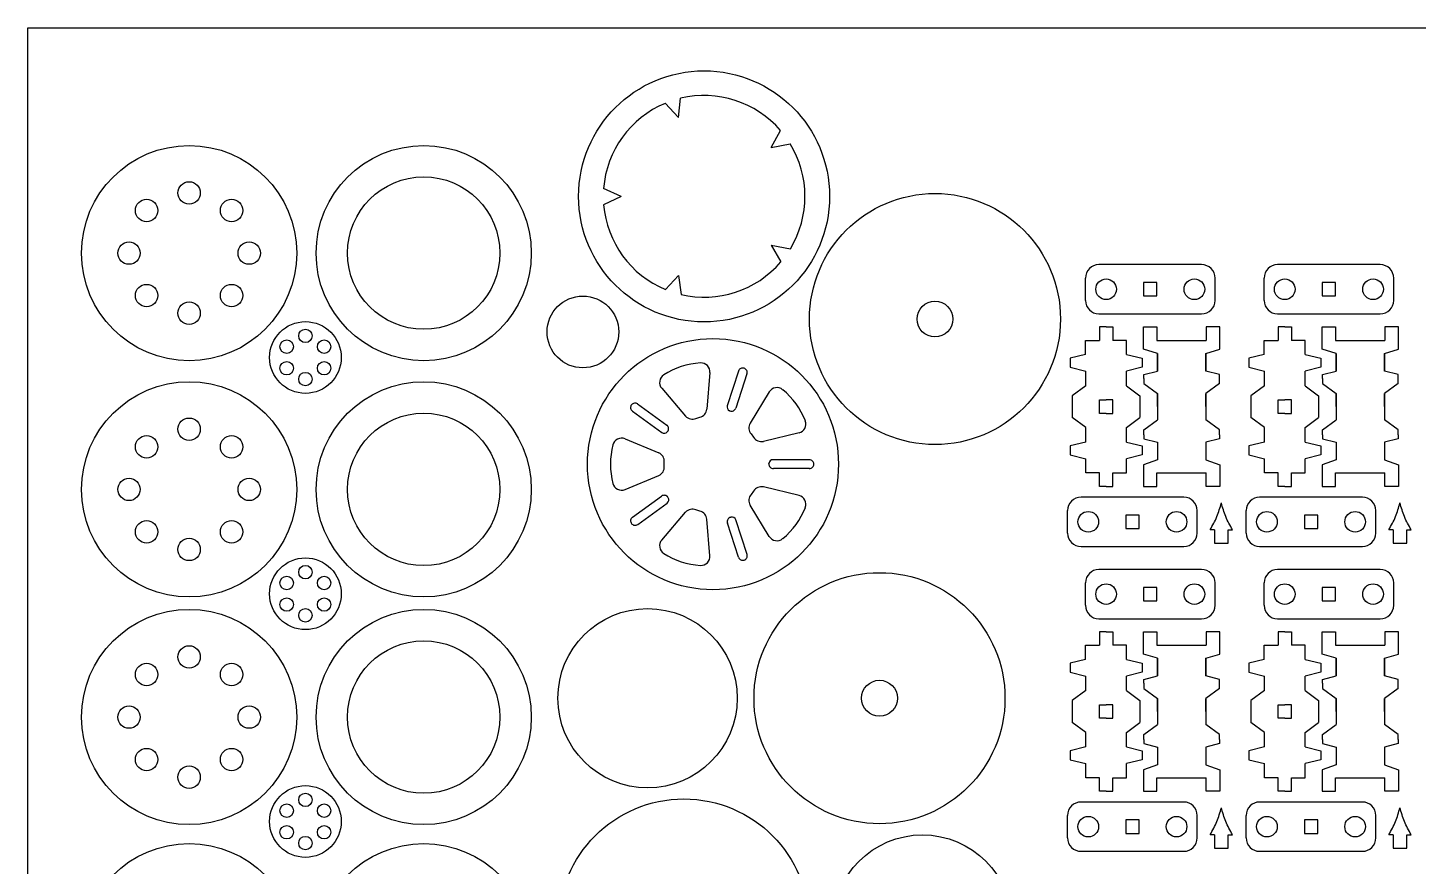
# Model space of a CAD drawing. Header units: millimetres. Extents: x 1035 to 4493, y 392 to 1491.
# Drawn here: x 3893 to 4203.2, y 1148.5 to 1335.5 of the extents above; entities that cross this region are included whole.
import ezdxf

# ---------------------------------------------------------------- set-up
doc = ezdxf.new("R2010")
doc.units = ezdxf.units.MM

# ---------------------------------------------------------------- blocks, each defined once
blk = doc.blocks.new('*U13')
for p, q in [((-5.64, 3.03), (-2.5, -4.51)), ((5.64, 3.03), (2.5, -4.51))]:
    blk.add_line(p, q)
for centre, start, end in [((-3.8, 3.8), 104.661, 202.6199), ((3.8, 3.8), 337.3801, 75.339), ((-0.65, -3.74), 202.6199, 275.3602), ((0.65, -3.74), 264.6398, 337.3801)]:
    blk.add_arc(centre, 2, start, end)
blk = doc.blocks.new('*U14')
at = {"color": 0, "linetype": 'ByBlock', "lineweight": -2}
blk.add_blockref('*U13', (2519.45, 1959.25), dxfattribs=at)
for p, rotation in [((2503.66, 1947.78), 72), ((2535.24, 1947.78), 288), ((2509.69, 1929.22), 144), ((2529.21, 1929.22), 216)]:
    blk.add_blockref('*U13', p, dxfattribs=dict(at, rotation=rotation))
blk = doc.blocks.new('*U15')
for p, q in [((1.57, 3.83), (-3.2, -2.73)), ((3.18, 2.66), (-1.53, -3.83)), ((-2.99, -4.01), (-3.05, -3.95))]:
    blk.add_line(p, q)
for centre, radius, start, end in [((2.38, 3.24), 1, 53.9935, 144.0055), ((2.37, 3.24), 1, 323.9946, 54.0065), ((-2.47, -3.26), 0.9, 144.0055, 229.8085), ((-2.34, -3.24), 1, 229.8085, 323.9946)]:
    blk.add_arc(centre, radius, start, end)
blk = doc.blocks.new('*U16')
at = {"color": 0, "linetype": 'ByBlock', "lineweight": -2}
for p, rotation in [((2509.16, 1956.78), 72), ((2502.83, 1937.23), 144), ((2536.08, 1937.27), 288), ((2519.47, 1925.17), 216)]:
    blk.add_blockref('*U15', p, dxfattribs=dict(at, rotation=rotation))
blk.add_blockref('*U15', (2529.71, 1956.8), dxfattribs=at)
blk = doc.blocks.new('*U17')
for q in [(-1.82, 1.95), (1.82, 1.95)]:
    blk.add_line((0.04, -1.95), q)
blk = doc.blocks.new('*U18')
at = {"color": 0, "linetype": 'ByBlock', "lineweight": -2}
blk.add_blockref('*U17', (2579.13, 1965.11), dxfattribs=at)
for p, rotation in [((2559.68, 1950.91), 72), ((2598.64, 1951.01), 288), ((2567.18, 1928.04), 144), ((2591.25, 1928.09), 216)]:
    blk.add_blockref('*U17', p, dxfattribs=dict(at, rotation=rotation))
blk = doc.blocks.new('*U31')
blk.add_circle((0, 0), 2.5)
blk = doc.blocks.new('*U32')
at = {"color": 0, "linetype": 'ByBlock', "lineweight": -2}
blk.add_blockref('*U31', (2519.45, 2015.84), dxfattribs=at)
for p, rotation in [((2509.97, 2011.92), 45.00000000000001), ((2528.93, 2011.92), 315.0000000000001), ((2506.04, 2002.43), 90), ((2532.86, 2002.43), 270), ((2509.97, 1992.95), 135), ((2528.93, 1992.95), 225), ((2519.45, 1989.03), 180)]:
    blk.add_blockref('*U31', p, dxfattribs=dict(at, rotation=rotation))
blk = doc.blocks.new('*U33')
blk.add_circle((0, 0), 1.5)
blk = doc.blocks.new('*U34')
at = {"color": 0, "linetype": 'ByBlock', "lineweight": -2}
blk.add_blockref('*U33', (2629.4, 2007.25), dxfattribs=at)
for p, rotation in [((2625.23, 2004.84), 59.99999999999999), ((2633.57, 2004.84), 300), ((2625.23, 2000.03), 120), ((2633.57, 2000.03), 240), ((2629.4, 1997.62), 180)]:
    blk.add_blockref('*U33', p, dxfattribs=dict(at, rotation=rotation))
blk = doc.blocks.new('*U35')
blk.add_circle((0, 0), 2.5)
blk = doc.blocks.new('*U36')
at = {"color": 0, "linetype": 'ByBlock', "lineweight": -2}
blk.add_blockref('*U35', (2519.45, 2015.84), dxfattribs=at)
for p, rotation in [((2509.97, 2011.92), 45.00000000000001), ((2528.93, 2011.92), 315.0000000000001), ((2506.04, 2002.43), 90), ((2532.86, 2002.43), 270), ((2509.97, 1992.95), 135), ((2528.93, 1992.95), 225), ((2519.45, 1989.03), 180)]:
    blk.add_blockref('*U35', p, dxfattribs=dict(at, rotation=rotation))
blk = doc.blocks.new('*U37')
blk.add_circle((0, 0), 1.5)
blk = doc.blocks.new('*U38')
at = {"color": 0, "linetype": 'ByBlock', "lineweight": -2}
blk.add_blockref('*U37', (2629.4, 2007.25), dxfattribs=at)
for p, rotation in [((2625.23, 2004.84), 59.99999999999999), ((2633.57, 2004.84), 300), ((2625.23, 2000.03), 120), ((2633.57, 2000.03), 240), ((2629.4, 1997.62), 180)]:
    blk.add_blockref('*U37', p, dxfattribs=dict(at, rotation=rotation))
blk = doc.blocks.new('*U39')
blk.add_circle((0, 0), 2.5)
blk = doc.blocks.new('*U40')
at = {"color": 0, "linetype": 'ByBlock', "lineweight": -2}
blk.add_blockref('*U39', (2519.45, 2015.84), dxfattribs=at)
for p, rotation in [((2509.97, 2011.92), 45.00000000000001), ((2528.93, 2011.92), 315.0000000000001), ((2506.04, 2002.43), 90), ((2532.86, 2002.43), 270), ((2509.97, 1992.95), 135), ((2528.93, 1992.95), 225), ((2519.45, 1989.03), 180)]:
    blk.add_blockref('*U39', p, dxfattribs=dict(at, rotation=rotation))
blk = doc.blocks.new('*U41')
blk.add_circle((0, 0), 1.5)
blk = doc.blocks.new('*U42')
at = {"color": 0, "linetype": 'ByBlock', "lineweight": -2}
blk.add_blockref('*U41', (2629.4, 2007.25), dxfattribs=at)
for p, rotation in [((2625.23, 2004.84), 59.99999999999999), ((2633.57, 2004.84), 300), ((2625.23, 2000.03), 120), ((2633.57, 2000.03), 240), ((2629.4, 1997.62), 180)]:
    blk.add_blockref('*U41', p, dxfattribs=dict(at, rotation=rotation))

msp = doc.modelspace()

# ---------------------------------------------------------------- linework, layer by layer
for p, q in [((4143.41, 1282.72), (4131.95, 1282.72)), ((4154.87, 1282.72), (4143.41, 1282.72)), ((4183.27, 1282.72), (4171.81, 1282.72)), ((4194.73, 1282.72), (4183.27, 1282.72)), ((4128.95, 1274.72), (4128.95, 1279.72)), ((4144.91, 1278.72), (4141.91, 1278.72)), ((4141.91, 1278.72), (4141.91, 1275.72)), ((4144.91, 1275.72), (4144.91, 1278.72)), ((4157.87, 1274.72), (4157.87, 1279.72)), ((4168.81, 1274.72), (4168.81, 1279.72)), ((4184.77, 1278.72), (4181.77, 1278.72)), ((4181.77, 1278.72), (4181.77, 1275.72)), ((4184.77, 1275.72), (4184.77, 1278.72)), ((4197.73, 1274.72), (4197.73, 1279.72)), ((4141.91, 1275.72), (4144.91, 1275.72)), ((4181.77, 1275.72), (4184.77, 1275.72)), ((4131.95, 1271.72), (4154.87, 1271.72)), ((4133.56, 1268.83), (4132.06, 1268.83)), ((4132.06, 1268.83), (4132.06, 1265.83)), ((4133.56, 1268.83), (4135.06, 1268.83)), ((4135.06, 1268.83), (4135.06, 1265.83)), ((4141.91, 1263.86), (4141.91, 1268.83)), ((4141.91, 1268.83), (4144.91, 1268.83)), ((4144.91, 1268.83), (4144.91, 1265.83)), ((4158.91, 1268.83), (4155.91, 1268.83)), ((4155.91, 1268.83), (4155.91, 1265.83)), ((4158.91, 1263.86), (4158.91, 1268.83)), ((4171.81, 1271.72), (4194.73, 1271.72)), ((4173.42, 1268.83), (4171.92, 1268.83)), ((4171.92, 1268.83), (4171.92, 1265.83)), ((4173.42, 1268.83), (4174.92, 1268.83)), ((4174.92, 1268.83), (4174.92, 1265.83)), ((4181.77, 1263.86), (4181.77, 1268.83)), ((4181.77, 1268.83), (4184.77, 1268.83)), ((4184.77, 1268.83), (4184.77, 1265.83)), ((4198.77, 1268.83), (4195.77, 1268.83)), ((4195.77, 1268.83), (4195.77, 1265.83)), ((4198.77, 1263.86), (4198.77, 1268.83)), ((4129, 1262.67), (4129, 1265.83)), ((4129, 1265.83), (4132.06, 1265.83)), ((4138.13, 1265.83), (4135.06, 1265.83)), ((4138.13, 1262.67), (4138.13, 1265.83)), ((4144.91, 1265.83), (4155.91, 1265.83)), ((4168.86, 1262.67), (4168.86, 1265.83)), ((4168.86, 1265.83), (4171.92, 1265.83)), ((4177.98, 1265.83), (4174.92, 1265.83)), ((4177.98, 1262.67), (4177.98, 1265.83)), ((4184.77, 1265.83), (4195.77, 1265.83)), ((4129, 1262.67), (4125.55, 1261.82)), ((4138.13, 1262.67), (4141.58, 1261.82)), ((4145.01, 1262.93), (4141.91, 1263.86)), ((4145.01, 1262.93), (4145.01, 1258.99)), ((4145.01, 1258.99), (4145.01, 1262.93)), ((4155.82, 1262.93), (4158.91, 1263.86)), ((4155.82, 1262.93), (4155.82, 1258.99)), ((4155.82, 1258.99), (4155.82, 1262.93)), ((4168.86, 1262.67), (4165.41, 1261.82)), ((4177.98, 1262.67), (4181.44, 1261.82)), ((4184.86, 1262.93), (4181.77, 1263.86)), ((4184.86, 1262.93), (4184.86, 1258.99)), ((4184.86, 1258.99), (4184.86, 1262.93)), ((4195.67, 1262.93), (4198.77, 1263.86)), ((4195.67, 1262.93), (4195.67, 1258.99)), ((4195.67, 1258.99), (4195.67, 1262.93)), ((4125.55, 1261.82), (4125.55, 1259.82)), ((4125.55, 1259.82), (4129.04, 1258.94)), ((4141.58, 1259.82), (4138.09, 1258.94)), ((4141.58, 1261.82), (4141.58, 1259.82)), ((4165.41, 1261.82), (4165.41, 1259.82)), ((4165.41, 1259.82), (4168.89, 1258.94)), ((4181.44, 1259.82), (4177.95, 1258.94)), ((4181.44, 1261.82), (4181.44, 1259.82)), ((4129.04, 1255.71), (4129.04, 1258.94)), ((4138.09, 1255.71), (4138.09, 1258.94)), ((4141.96, 1258.19), (4145.01, 1258.99)), ((4141.96, 1257.32), (4141.96, 1258.19)), ((4141.96, 1257.32), (4141.96, 1256.19)), ((4158.86, 1258.19), (4155.82, 1258.99)), ((4158.86, 1256.19), (4158.86, 1258.19)), ((4168.89, 1255.71), (4168.89, 1258.94)), ((4177.95, 1255.71), (4177.95, 1258.94)), ((4181.82, 1258.19), (4184.86, 1258.99)), ((4181.82, 1257.32), (4181.82, 1258.19)), ((4181.82, 1257.32), (4181.82, 1256.19)), ((4198.72, 1258.19), (4195.67, 1258.99)), ((4198.72, 1256.19), (4198.72, 1258.19)), ((4129.04, 1255.71), (4126.02, 1253.47)), ((4126.02, 1253.47), (4126.02, 1248.61)), ((4138.09, 1255.71), (4141.11, 1253.47)), ((4141.11, 1253.47), (4141.11, 1248.61)), ((4141.96, 1256.19), (4145.01, 1253.97)), ((4145.01, 1253.97), (4145.01, 1248.12)), ((4145.01, 1251.04), (4145.01, 1253.97)), ((4158.86, 1256.19), (4155.82, 1253.97)), ((4155.82, 1253.97), (4155.82, 1248.12)), ((4155.82, 1251.04), (4155.82, 1253.97)), ((4168.89, 1255.71), (4165.88, 1253.47)), ((4165.88, 1253.47), (4165.88, 1248.61)), ((4177.95, 1255.71), (4180.96, 1253.47)), ((4180.96, 1253.47), (4180.96, 1248.61)), ((4181.82, 1256.19), (4184.86, 1253.97)), ((4184.86, 1253.97), (4184.86, 1248.12)), ((4184.86, 1251.04), (4184.86, 1253.97)), ((4198.72, 1256.19), (4195.67, 1253.97)), ((4195.67, 1253.97), (4195.67, 1248.12)), ((4195.67, 1251.04), (4195.67, 1253.97)), ((4132.06, 1252.54), (4133.56, 1252.54)), ((4132.06, 1249.54), (4132.06, 1252.54)), ((4135.06, 1252.54), (4133.56, 1252.54)), ((4135.06, 1249.54), (4135.06, 1252.54)), ((4171.92, 1252.54), (4173.42, 1252.54)), ((4171.92, 1249.54), (4171.92, 1252.54)), ((4174.92, 1252.54), (4173.42, 1252.54)), ((4174.92, 1249.54), (4174.92, 1252.54)), ((4042.05, 1248.4), (4042.94, 1248.69)), ((4129.04, 1246.38), (4126.02, 1248.61)), ((4133.56, 1249.54), (4132.06, 1249.54)), ((4133.56, 1249.54), (4135.06, 1249.54)), ((4138.09, 1246.38), (4141.11, 1248.61)), ((4141.96, 1245.9), (4145.01, 1248.12)), ((4158.86, 1245.9), (4155.82, 1248.12)), ((4168.89, 1246.38), (4165.88, 1248.61)), ((4173.42, 1249.54), (4171.92, 1249.54)), ((4173.42, 1249.54), (4174.92, 1249.54)), ((4177.95, 1246.38), (4180.96, 1248.61)), ((4181.82, 1245.9), (4184.86, 1248.12)), ((4198.72, 1245.9), (4195.67, 1248.12)), ((4054.37, 1244.98), (4054.92, 1244.22)), ((4129.04, 1243.15), (4129.04, 1246.38)), ((4138.09, 1243.15), (4138.09, 1246.38)), ((4141.96, 1244.76), (4141.96, 1245.9)), ((4141.96, 1244.76), (4141.96, 1243.89)), ((4158.86, 1244.76), (4158.86, 1245.9)), ((4158.86, 1244.76), (4158.86, 1243.89)), ((4168.89, 1243.15), (4168.89, 1246.38)), ((4177.95, 1243.15), (4177.95, 1246.38)), ((4181.82, 1244.76), (4181.82, 1245.9)), ((4181.82, 1244.76), (4181.82, 1243.89)), ((4198.72, 1244.76), (4198.72, 1245.9)), ((4198.72, 1244.76), (4198.72, 1243.89)), ((4129.04, 1243.15), (4125.55, 1242.29)), ((4125.55, 1242.29), (4125.55, 1240.29)), ((4138.09, 1243.15), (4141.58, 1242.29)), ((4141.58, 1242.29), (4141.58, 1240.29)), ((4141.96, 1243.89), (4145.01, 1243.09)), ((4145.01, 1243.09), (4145.01, 1239.15)), ((4158.86, 1243.89), (4155.82, 1243.09)), ((4155.82, 1243.09), (4155.82, 1239.15)), ((4168.89, 1243.15), (4165.41, 1242.29)), ((4165.41, 1242.29), (4165.41, 1240.29)), ((4177.95, 1243.15), (4181.44, 1242.29)), ((4181.44, 1242.29), (4181.44, 1240.29)), ((4181.82, 1243.89), (4184.86, 1243.09)), ((4184.86, 1243.09), (4184.86, 1239.15)), ((4198.72, 1243.89), (4195.67, 1243.09)), ((4195.67, 1243.09), (4195.67, 1239.15)), ((4034.98, 1237.75), (4034.98, 1238.68)), ((4125.55, 1240.29), (4129.04, 1239.41)), ((4129.04, 1236.25), (4129.04, 1239.41)), ((4141.58, 1240.29), (4138.09, 1239.41)), ((4138.09, 1236.25), (4138.09, 1239.41)), ((4145.01, 1239.15), (4141.91, 1238.05)), ((4141.91, 1238.05), (4141.91, 1233.25)), ((4155.82, 1239.15), (4158.91, 1238.05)), ((4158.91, 1238.05), (4158.91, 1233.25)), ((4165.41, 1240.29), (4168.89, 1239.41)), ((4168.89, 1236.25), (4168.89, 1239.41)), ((4181.44, 1240.29), (4177.95, 1239.41)), ((4177.95, 1236.25), (4177.95, 1239.41)), ((4184.86, 1239.15), (4181.77, 1238.05)), ((4181.77, 1238.05), (4181.77, 1233.25)), ((4195.67, 1239.15), (4198.77, 1238.05)), ((4198.77, 1238.05), (4198.77, 1233.25)), ((4132.06, 1236.25), (4129.04, 1236.25)), ((4132.06, 1233.25), (4132.06, 1236.25)), ((4135.06, 1236.25), (4138.09, 1236.25)), ((4135.06, 1233.25), (4135.06, 1236.25)), ((4144.91, 1233.25), (4144.91, 1236.25)), ((4144.91, 1236.25), (4155.91, 1236.25)), ((4155.91, 1233.25), (4155.91, 1236.25)), ((4171.92, 1236.25), (4168.89, 1236.25)), ((4171.92, 1233.25), (4171.92, 1236.25)), ((4174.92, 1236.25), (4177.95, 1236.25)), ((4174.92, 1233.25), (4174.92, 1236.25)), ((4184.77, 1233.25), (4184.77, 1236.25)), ((4184.77, 1236.25), (4195.77, 1236.25)), ((4195.77, 1233.25), (4195.77, 1236.25)), ((4054.92, 1232.2), (4054.37, 1231.45)), ((4133.56, 1233.25), (4132.06, 1233.25)), ((4133.56, 1233.25), (4135.06, 1233.25)), ((4141.91, 1233.25), (4144.91, 1233.25)), ((4158.91, 1233.25), (4155.91, 1233.25)), ((4173.42, 1233.25), (4171.92, 1233.25)), ((4173.42, 1233.25), (4174.92, 1233.25)), ((4181.77, 1233.25), (4184.77, 1233.25)), ((4198.77, 1233.25), (4195.77, 1233.25)), ((4139.43, 1230.85), (4127.97, 1230.85)), ((4150.89, 1230.85), (4139.43, 1230.85)), ((4179.29, 1230.85), (4167.82, 1230.85)), ((4190.75, 1230.85), (4179.29, 1230.85)), ((4042.94, 1227.73), (4042.05, 1228.02)), ((4124.97, 1222.85), (4124.97, 1227.85)), ((4140.93, 1226.85), (4137.93, 1226.85)), ((4137.93, 1226.85), (4137.93, 1223.85)), ((4140.93, 1223.85), (4140.93, 1226.85)), ((4153.89, 1222.85), (4153.89, 1227.85)), ((4164.82, 1222.85), (4164.82, 1227.85)), ((4180.79, 1226.85), (4177.79, 1226.85)), ((4177.79, 1226.85), (4177.79, 1223.85)), ((4180.79, 1223.85), (4180.79, 1226.85)), ((4193.75, 1222.85), (4193.75, 1227.85)), ((4137.93, 1223.85), (4140.93, 1223.85)), ((4157.77, 1223.56), (4156.77, 1223.56)), ((4157.77, 1223.56), (4157.77, 1220.56)), ((4160.77, 1220.56), (4160.77, 1223.56)), ((4160.77, 1223.56), (4161.77, 1223.56)), ((4177.79, 1223.85), (4180.79, 1223.85)), ((4197.63, 1223.56), (4196.63, 1223.56)), ((4197.63, 1223.56), (4197.63, 1220.56)), ((4200.63, 1220.56), (4200.63, 1223.56)), ((4200.63, 1223.56), (4201.63, 1223.56)), ((4127.97, 1219.85), (4150.89, 1219.85)), ((4157.77, 1220.56), (4160.77, 1220.56)), ((4167.82, 1219.85), (4190.75, 1219.85)), ((4197.63, 1220.56), (4200.63, 1220.56)), ((4143.41, 1214.73), (4131.95, 1214.73)), ((4154.87, 1214.73), (4143.41, 1214.73)), ((4183.27, 1214.73), (4171.81, 1214.73)), ((4194.73, 1214.73), (4183.27, 1214.73)), ((4128.95, 1206.73), (4128.95, 1211.73)), ((4144.91, 1210.73), (4141.91, 1210.73)), ((4141.91, 1210.73), (4141.91, 1207.73)), ((4144.91, 1207.73), (4144.91, 1210.73)), ((4157.87, 1206.73), (4157.87, 1211.73)), ((4168.81, 1206.73), (4168.81, 1211.73)), ((4184.77, 1210.73), (4181.77, 1210.73)), ((4181.77, 1210.73), (4181.77, 1207.73)), ((4184.77, 1207.73), (4184.77, 1210.73)), ((4197.73, 1206.73), (4197.73, 1211.73)), ((4141.91, 1207.73), (4144.91, 1207.73)), ((4181.77, 1207.73), (4184.77, 1207.73)), ((4131.95, 1203.73), (4154.87, 1203.73)), ((4171.81, 1203.73), (4194.73, 1203.73)), ((4133.56, 1200.84), (4132.06, 1200.84)), ((4132.06, 1200.84), (4132.06, 1197.84)), ((4133.56, 1200.84), (4135.06, 1200.84)), ((4135.06, 1200.84), (4135.06, 1197.84)), ((4141.91, 1195.87), (4141.91, 1200.84)), ((4141.91, 1200.84), (4144.91, 1200.84)), ((4144.91, 1200.84), (4144.91, 1197.84)), ((4158.91, 1200.84), (4155.91, 1200.84)), ((4155.91, 1200.84), (4155.91, 1197.84)), ((4158.91, 1195.87), (4158.91, 1200.84)), ((4173.42, 1200.84), (4171.92, 1200.84)), ((4171.92, 1200.84), (4171.92, 1197.84)), ((4173.42, 1200.84), (4174.92, 1200.84)), ((4174.92, 1200.84), (4174.92, 1197.84)), ((4181.77, 1195.87), (4181.77, 1200.84)), ((4181.77, 1200.84), (4184.77, 1200.84)), ((4184.77, 1200.84), (4184.77, 1197.84)), ((4198.77, 1200.84), (4195.77, 1200.84)), ((4195.77, 1200.84), (4195.77, 1197.84)), ((4198.77, 1195.87), (4198.77, 1200.84)), ((4129, 1194.68), (4129, 1197.84)), ((4129, 1197.84), (4132.06, 1197.84)), ((4138.13, 1197.84), (4135.06, 1197.84)), ((4138.13, 1194.68), (4138.13, 1197.84)), ((4144.91, 1197.84), (4155.91, 1197.84)), ((4168.86, 1194.68), (4168.86, 1197.84)), ((4168.86, 1197.84), (4171.92, 1197.84)), ((4177.98, 1197.84), (4174.92, 1197.84)), ((4177.98, 1194.68), (4177.98, 1197.84)), ((4184.77, 1197.84), (4195.77, 1197.84)), ((4129, 1194.68), (4125.55, 1193.82)), ((4138.13, 1194.68), (4141.58, 1193.82)), ((4145.01, 1194.94), (4141.91, 1195.87)), ((4145.01, 1194.94), (4145.01, 1191)), ((4145.01, 1191), (4145.01, 1194.94)), ((4155.82, 1194.94), (4158.91, 1195.87)), ((4155.82, 1194.94), (4155.82, 1191)), ((4155.82, 1191), (4155.82, 1194.94)), ((4168.86, 1194.68), (4165.41, 1193.82)), ((4177.98, 1194.68), (4181.44, 1193.82)), ((4184.86, 1194.94), (4181.77, 1195.87)), ((4184.86, 1194.94), (4184.86, 1191)), ((4184.86, 1191), (4184.86, 1194.94)), ((4195.67, 1194.94), (4198.77, 1195.87)), ((4195.67, 1194.94), (4195.67, 1191)), ((4195.67, 1191), (4195.67, 1194.94)), ((4125.55, 1193.82), (4125.55, 1191.82)), ((4125.55, 1191.82), (4129.04, 1190.95)), ((4141.58, 1191.82), (4138.09, 1190.95)), ((4141.58, 1193.82), (4141.58, 1191.82)), ((4165.41, 1193.82), (4165.41, 1191.82)), ((4165.41, 1191.82), (4168.89, 1190.95)), ((4181.44, 1191.82), (4177.95, 1190.95)), ((4181.44, 1193.82), (4181.44, 1191.82)), ((4129.04, 1187.71), (4129.04, 1190.95)), ((4138.09, 1187.71), (4138.09, 1190.95)), ((4141.96, 1190.2), (4145.01, 1191)), ((4141.96, 1189.33), (4141.96, 1190.2)), ((4141.96, 1189.33), (4141.96, 1188.2)), ((4141.96, 1188.2), (4145.01, 1185.97)), ((4158.86, 1190.2), (4155.82, 1191)), ((4158.86, 1188.2), (4155.82, 1185.97)), ((4158.86, 1188.2), (4158.86, 1190.2)), ((4168.89, 1187.71), (4168.89, 1190.95)), ((4177.95, 1187.71), (4177.95, 1190.95)), ((4181.82, 1190.2), (4184.86, 1191)), ((4181.82, 1189.33), (4181.82, 1190.2)), ((4181.82, 1189.33), (4181.82, 1188.2)), ((4181.82, 1188.2), (4184.86, 1185.97)), ((4198.72, 1190.2), (4195.67, 1191)), ((4198.72, 1188.2), (4195.67, 1185.97)), ((4198.72, 1188.2), (4198.72, 1190.2)), ((4129.04, 1187.71), (4126.02, 1185.48)), ((4126.02, 1185.48), (4126.02, 1180.62)), ((4138.09, 1187.71), (4141.11, 1185.48)), ((4141.11, 1185.48), (4141.11, 1180.62)), ((4145.01, 1185.97), (4145.01, 1180.13)), ((4145.01, 1183.05), (4145.01, 1185.97)), ((4155.82, 1185.97), (4155.82, 1180.13)), ((4155.82, 1183.05), (4155.82, 1185.97)), ((4168.89, 1187.71), (4165.88, 1185.48)), ((4165.88, 1185.48), (4165.88, 1180.62)), ((4177.95, 1187.71), (4180.96, 1185.48)), ((4180.96, 1185.48), (4180.96, 1180.62)), ((4184.86, 1185.97), (4184.86, 1180.13)), ((4184.86, 1183.05), (4184.86, 1185.97)), ((4195.67, 1185.97), (4195.67, 1180.13)), ((4195.67, 1183.05), (4195.67, 1185.97)), ((4132.06, 1184.55), (4133.56, 1184.55)), ((4132.06, 1181.55), (4132.06, 1184.55)), ((4135.06, 1184.55), (4133.56, 1184.55)), ((4135.06, 1181.55), (4135.06, 1184.55)), ((4171.92, 1184.55), (4173.42, 1184.55)), ((4171.92, 1181.55), (4171.92, 1184.55)), ((4174.92, 1184.55), (4173.42, 1184.55)), ((4174.92, 1181.55), (4174.92, 1184.55)), ((4129.04, 1178.39), (4126.02, 1180.62)), ((4133.56, 1181.55), (4132.06, 1181.55)), ((4133.56, 1181.55), (4135.06, 1181.55)), ((4138.09, 1178.39), (4141.11, 1180.62)), ((4141.96, 1177.9), (4145.01, 1180.13)), ((4158.86, 1177.9), (4155.82, 1180.13)), ((4168.89, 1178.39), (4165.88, 1180.62)), ((4173.42, 1181.55), (4171.92, 1181.55)), ((4173.42, 1181.55), (4174.92, 1181.55)), ((4177.95, 1178.39), (4180.96, 1180.62)), ((4181.82, 1177.9), (4184.86, 1180.13)), ((4198.72, 1177.9), (4195.67, 1180.13)), ((4129.04, 1175.16), (4129.04, 1178.39)), ((4138.09, 1175.16), (4138.09, 1178.39)), ((4141.96, 1176.77), (4141.96, 1177.9)), ((4141.96, 1176.77), (4141.96, 1175.9)), ((4141.96, 1175.9), (4145.01, 1175.1)), ((4158.86, 1175.9), (4155.82, 1175.1)), ((4158.86, 1176.77), (4158.86, 1177.9)), ((4158.86, 1176.77), (4158.86, 1175.9)), ((4168.89, 1175.16), (4168.89, 1178.39)), ((4177.95, 1175.16), (4177.95, 1178.39)), ((4181.82, 1176.77), (4181.82, 1177.9)), ((4181.82, 1176.77), (4181.82, 1175.9)), ((4181.82, 1175.9), (4184.86, 1175.1)), ((4198.72, 1175.9), (4195.67, 1175.1)), ((4198.72, 1176.77), (4198.72, 1177.9)), ((4198.72, 1176.77), (4198.72, 1175.9)), ((4129.04, 1175.16), (4125.55, 1174.3)), ((4125.55, 1174.3), (4125.55, 1172.3)), ((4138.09, 1175.16), (4141.58, 1174.3)), ((4141.58, 1174.3), (4141.58, 1172.3)), ((4145.01, 1175.1), (4145.01, 1171.16)), ((4155.82, 1175.1), (4155.82, 1171.16)), ((4168.89, 1175.16), (4165.41, 1174.3)), ((4165.41, 1174.3), (4165.41, 1172.3)), ((4177.95, 1175.16), (4181.44, 1174.3)), ((4181.44, 1174.3), (4181.44, 1172.3)), ((4184.86, 1175.1), (4184.86, 1171.16)), ((4195.67, 1175.1), (4195.67, 1171.16)), ((4125.55, 1172.3), (4129.04, 1171.42)), ((4129.04, 1168.26), (4129.04, 1171.42)), ((4141.58, 1172.3), (4138.09, 1171.42)), ((4138.09, 1168.26), (4138.09, 1171.42)), ((4145.01, 1171.16), (4141.91, 1170.06)), ((4141.91, 1170.06), (4141.91, 1165.26)), ((4155.82, 1171.16), (4158.91, 1170.06)), ((4158.91, 1170.06), (4158.91, 1165.26)), ((4165.41, 1172.3), (4168.89, 1171.42)), ((4168.89, 1168.26), (4168.89, 1171.42)), ((4181.44, 1172.3), (4177.95, 1171.42)), ((4177.95, 1168.26), (4177.95, 1171.42)), ((4184.86, 1171.16), (4181.77, 1170.06)), ((4181.77, 1170.06), (4181.77, 1165.26)), ((4195.67, 1171.16), (4198.77, 1170.06)), ((4198.77, 1170.06), (4198.77, 1165.26)), ((4132.06, 1168.26), (4129.04, 1168.26)), ((4132.06, 1165.26), (4132.06, 1168.26)), ((4135.06, 1168.26), (4138.09, 1168.26)), ((4135.06, 1165.26), (4135.06, 1168.26)), ((4144.91, 1165.26), (4144.91, 1168.26)), ((4144.91, 1168.26), (4155.91, 1168.26)), ((4155.91, 1165.26), (4155.91, 1168.26)), ((4171.92, 1168.26), (4168.89, 1168.26)), ((4171.92, 1165.26), (4171.92, 1168.26)), ((4174.92, 1168.26), (4177.95, 1168.26)), ((4174.92, 1165.26), (4174.92, 1168.26)), ((4184.77, 1165.26), (4184.77, 1168.26)), ((4184.77, 1168.26), (4195.77, 1168.26)), ((4195.77, 1165.26), (4195.77, 1168.26)), ((4133.56, 1165.26), (4132.06, 1165.26)), ((4133.56, 1165.26), (4135.06, 1165.26)), ((4141.91, 1165.26), (4144.91, 1165.26)), ((4158.91, 1165.26), (4155.91, 1165.26)), ((4173.42, 1165.26), (4171.92, 1165.26)), ((4173.42, 1165.26), (4174.92, 1165.26)), ((4181.77, 1165.26), (4184.77, 1165.26)), ((4198.77, 1165.26), (4195.77, 1165.26)), ((4139.43, 1162.86), (4127.97, 1162.86)), ((4150.89, 1162.86), (4139.43, 1162.86)), ((4179.29, 1162.86), (4167.82, 1162.86)), ((4190.75, 1162.86), (4179.29, 1162.86)), ((4124.97, 1154.86), (4124.97, 1159.86)), ((4140.93, 1158.86), (4137.93, 1158.86)), ((4137.93, 1158.86), (4137.93, 1155.86)), ((4140.93, 1155.86), (4140.93, 1158.86)), ((4153.89, 1154.86), (4153.89, 1159.86)), ((4164.82, 1154.86), (4164.82, 1159.86)), ((4180.79, 1158.86), (4177.79, 1158.86)), ((4177.79, 1158.86), (4177.79, 1155.86)), ((4180.79, 1155.86), (4180.79, 1158.86)), ((4193.75, 1154.86), (4193.75, 1159.86)), ((4137.93, 1155.86), (4140.93, 1155.86)), ((4157.77, 1155.57), (4156.77, 1155.57)), ((4157.77, 1155.57), (4157.77, 1152.57)), ((4160.77, 1152.57), (4160.77, 1155.57)), ((4160.77, 1155.57), (4161.77, 1155.57)), ((4177.79, 1155.86), (4180.79, 1155.86)), ((4197.63, 1155.57), (4196.63, 1155.57)), ((4197.63, 1155.57), (4197.63, 1152.57)), ((4200.63, 1152.57), (4200.63, 1155.57)), ((4200.63, 1155.57), (4201.63, 1155.57)), ((4127.97, 1151.86), (4150.89, 1151.86)), ((4157.77, 1152.57), (4160.77, 1152.57)), ((4167.82, 1151.86), (4190.75, 1151.86)), ((4197.63, 1152.57), (4200.63, 1152.57))]:
    msp.add_line(p, q)
at = {"color": 3}
msp.add_lwpolyline([(3892.97, 1335.53), (4492.97, 1335.53), (4492.97, 935.53), (3892.97, 935.53)], close=True, dxfattribs=at)
for centre, radius in [((4043.87, 1297.94), 28), ((3928.96, 1285.29), 24), ((3981.3, 1285.29), 24), ((3981.3, 1285.29), 17), ((4095.38, 1270.58), 28), ((4133.56, 1277.22), 2.3), ((4153.26, 1277.22), 2.3), ((4173.42, 1277.22), 2.3), ((4193.12, 1277.22), 2.3), ((4016.83, 1267.7), 8), ((4095.38, 1270.58), 4), ((3954.91, 1262), 8), ((4045.85, 1238.21), 28), ((3928.96, 1232.59), 24), ((3981.3, 1232.59), 24), ((3981.3, 1232.59), 17), ((4129.58, 1225.35), 2.3), ((4149.28, 1225.35), 2.3), ((4169.44, 1225.35), 2.3), ((4189.13, 1225.35), 2.3), ((3954.91, 1209.3), 8), ((4083, 1186.01), 28), ((4133.56, 1209.23), 2.3), ((4153.26, 1209.23), 2.3), ((4173.42, 1209.23), 2.3), ((4193.12, 1209.23), 2.3), ((3928.96, 1181.81), 24), ((3981.3, 1181.81), 24), ((4031.25, 1186.01), 20), ((3981.3, 1181.81), 17), ((4083, 1186.01), 4), ((3954.91, 1158.51), 8), ((4039.35, 1135.53), 28), ((4129.58, 1157.36), 2.3), ((4149.28, 1157.36), 2.3), ((4169.44, 1157.36), 2.3), ((4189.13, 1157.36), 2.3), ((4092.58, 1135.53), 20), ((3928.96, 1129.58), 24), ((3981.3, 1129.58), 24)]:
    msp.add_circle(centre, radius)
for centre, radius, start, end in [((4043.87, 1297.94), 22.5, 112.7686, 175.4792), ((4043.87, 1297.94), 22.5, 40.7686, 103.4792), ((4043.87, 1297.94), 22.5, 328.7686, 31.4792), ((4043.87, 1297.94), 22.5, 184.7686, 247.4792), ((4043.87, 1297.94), 22.5, 256.7686, 319.4792), ((4131.95, 1279.72), 3, 90, 180), ((4154.87, 1279.72), 3, 0, 90), ((4171.81, 1279.72), 3, 90, 180), ((4194.73, 1279.72), 3, 0, 90), ((4131.95, 1274.72), 3, 180, 270), ((4154.87, 1274.72), 3, 270, 0), ((4171.81, 1274.72), 3, 180, 270), ((4194.73, 1274.72), 3, 270, 0), ((4044.03, 1243.81), 17, 93.339, 122.661), ((4050.62, 1241.67), 17, 21.339, 50.661), ((4039.96, 1238.21), 17, 165.339, 194.661), ((4050.62, 1234.75), 17, 309.339, 338.661), ((4127.97, 1227.85), 3, 90, 180), ((4150.89, 1227.85), 3, 0, 90), ((4167.82, 1227.85), 3, 90, 180), ((4190.75, 1227.85), 3, 0, 90), ((4127.97, 1222.85), 3, 180, 270), ((4150.89, 1222.85), 3, 270, 0), ((4167.82, 1222.85), 3, 180, 270), ((4190.75, 1222.85), 3, 270, 0), ((4044.03, 1232.61), 17, 237.339, 266.661), ((4131.95, 1211.73), 3, 90, 180), ((4154.87, 1211.73), 3, 0, 90), ((4171.81, 1211.73), 3, 90, 180), ((4194.73, 1211.73), 3, 0, 90), ((4131.95, 1206.73), 3, 180, 270), ((4154.87, 1206.73), 3, 270, 0), ((4171.81, 1206.73), 3, 180, 270), ((4194.73, 1206.73), 3, 270, 0), ((4127.97, 1159.86), 3, 90, 180), ((4150.89, 1159.86), 3, 0, 90), ((4167.82, 1159.86), 3, 90, 180), ((4190.75, 1159.86), 3, 0, 90), ((4127.97, 1154.86), 3, 180, 270), ((4150.89, 1154.86), 3, 270, 0), ((4167.82, 1154.86), 3, 180, 270), ((4190.75, 1154.86), 3, 270, 0)]:
    msp.add_arc(centre, radius, start, end)
for points in [[(4156.77, 1223.56), (4157.32, 1224.53), (4158.39, 1226.43), (4158.98, 1228.53), (4159.27, 1229.56)], [(4161.77, 1223.56), (4161.23, 1224.53), (4160.15, 1226.43), (4159.56, 1228.53), (4159.27, 1229.56)], [(4196.63, 1223.56), (4197.18, 1224.53), (4198.25, 1226.43), (4198.84, 1228.53), (4199.13, 1229.56)], [(4201.63, 1223.56), (4201.08, 1224.53), (4200.01, 1226.43), (4199.42, 1228.53), (4199.13, 1229.56)], [(4156.77, 1155.57), (4157.32, 1156.54), (4158.39, 1158.43), (4158.98, 1160.54), (4159.27, 1161.57)], [(4161.77, 1155.57), (4161.23, 1156.54), (4160.15, 1158.43), (4159.56, 1160.54), (4159.27, 1161.57)], [(4196.63, 1155.57), (4197.18, 1156.54), (4198.25, 1158.43), (4198.84, 1160.54), (4199.13, 1161.57)], [(4201.63, 1155.57), (4201.08, 1156.54), (4200.01, 1158.43), (4199.42, 1160.54), (4199.13, 1161.57)]]:
    msp.add_open_spline(points, degree=3, knots=[0, 0, 0, 0, 3.305007, 6.521572, 6.521572, 6.521572, 6.521572])

# ---------------------------------------------------------------- block references
at = {"rotation": 90}
for name in ['*U18', '*U14', '*U16']:
    msp.add_blockref(name, (5988.5, -1281.24), dxfattribs=at)
for name, p in [('*U40', (1409.51, -717.14)), ('*U42', (1325.51, -740.43)), ('*U36', (1409.51, -769.84)), ('*U38', (1325.51, -793.13)), ('*U32', (1409.51, -820.63)), ('*U34', (1325.51, -843.92))]:
    msp.add_blockref(name, p)

doc.saveas('drawing.dxf')
